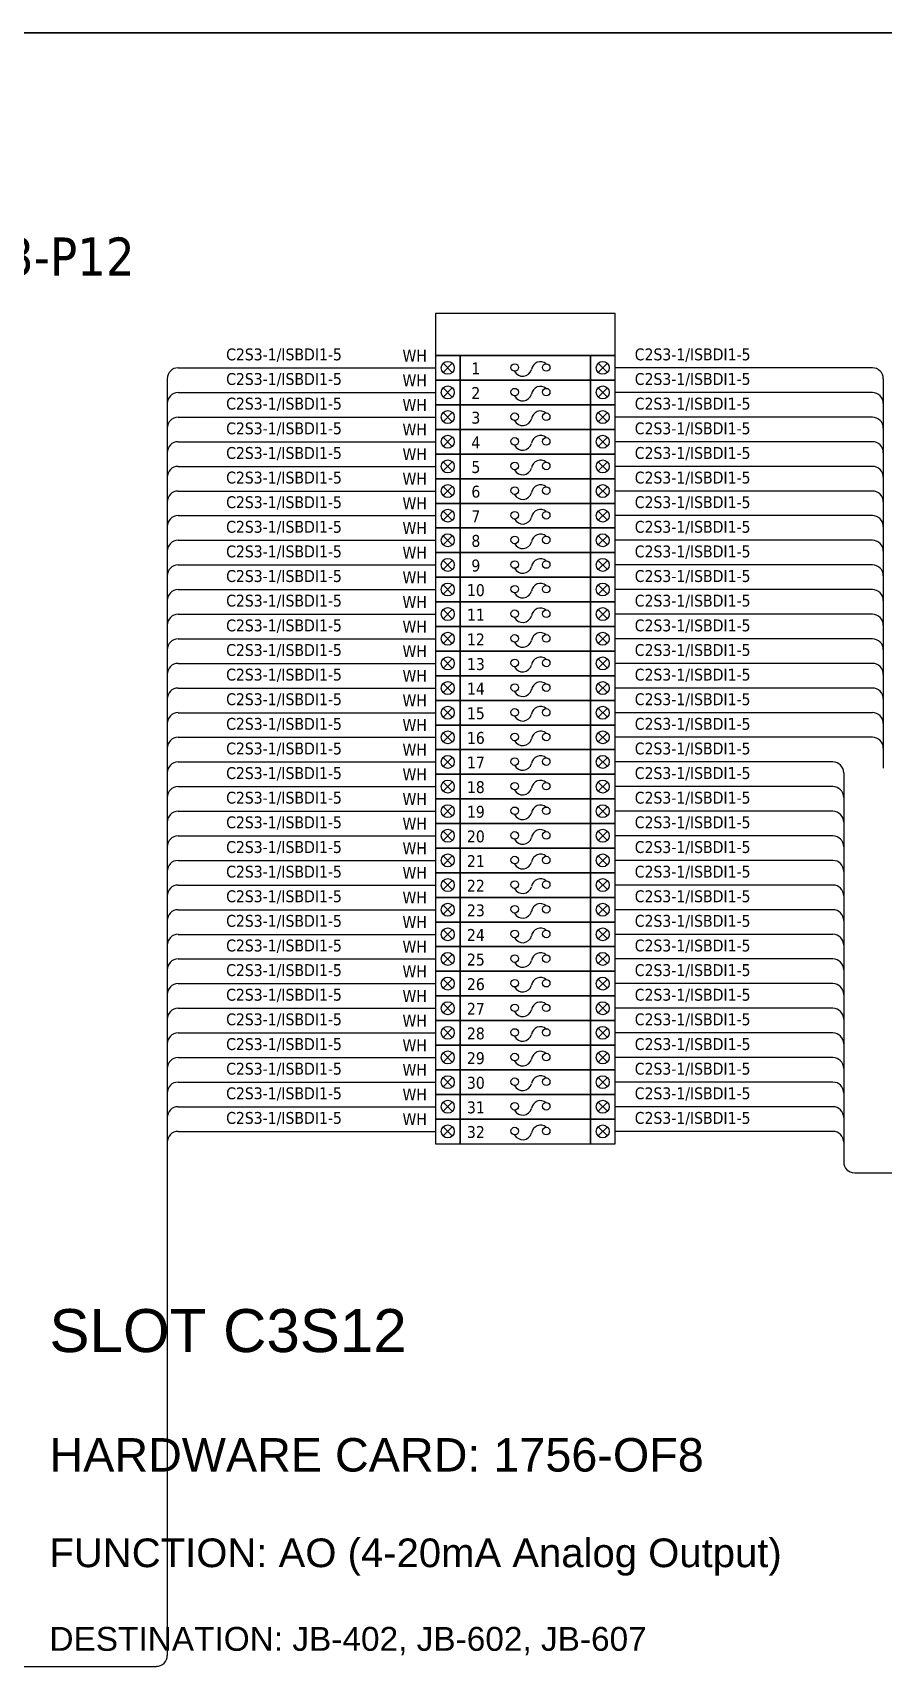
# Model space of a CAD drawing. Header units: millimetres. Extents: x 0 to 54213, y 0 to 2820.
# Drawn here: x 51606 to 52318, y 1337 to 2704 of the extents above; entities that cross this region are included whole.
import ezdxf
from ezdxf.enums import TextEntityAlignment as Align

# ---------------------------------------------------------------- set-up
doc = ezdxf.new("R2010")
doc.units = ezdxf.units.MM
doc.layers.add('HELPPOINT', color=7, linetype='Continuous')
doc.layers.add('IE-WIRE', color=7, linetype='Continuous', lineweight=25)
doc.layers.add('power', color=7, linetype='Continuous', lineweight=25)
doc.styles.get("Standard").update_dxf_attribs({"font": 'arial.ttf'})
doc.styles.add('Tahoma', font='')
doc.styles.get('Tahoma').set_extended_font_data('Tahoma')

msp = doc.modelspace()

# ---------------------------------------------------------------- linework, layer by layer
at = {"color": 1, "ltscale": 25.4}
for p, q in [((51956.8, 2427.5), (51949.2, 2419.9)), ((51949.2, 2427.5), (51956.8, 2419.9)), ((52078.9, 2427.5), (52086.6, 2419.9)), ((52086.6, 2427.5), (52078.9, 2419.9)), ((51956.8, 2406.9), (51949.2, 2399.2)), ((51949.2, 2406.9), (51956.8, 2399.2)), ((52078.9, 2406.9), (52086.6, 2399.2)), ((52086.6, 2406.9), (52078.9, 2399.2)), ((51956.8, 2386.3), (51949.2, 2378.6)), ((51949.2, 2386.3), (51956.8, 2378.6)), ((52078.9, 2386.3), (52086.6, 2378.6)), ((52086.6, 2386.3), (52078.9, 2378.6)), ((51956.8, 2365.7), (51949.2, 2358)), ((51949.2, 2365.7), (51956.8, 2358)), ((52078.9, 2365.7), (52086.6, 2358)), ((52086.6, 2365.7), (52078.9, 2358)), ((51956.8, 2345.1), (51949.2, 2337.4)), ((51949.2, 2345.1), (51956.8, 2337.4)), ((52078.9, 2345.1), (52086.6, 2337.4)), ((52086.6, 2345.1), (52078.9, 2337.4)), ((51956.8, 2324.5), (51949.2, 2316.8)), ((51949.2, 2324.5), (51956.8, 2316.8)), ((52078.9, 2324.5), (52086.6, 2316.8)), ((52086.6, 2324.5), (52078.9, 2316.8)), ((51956.8, 2303.9), (51949.2, 2296.2)), ((51949.2, 2303.9), (51956.8, 2296.2)), ((52078.9, 2303.9), (52086.6, 2296.2)), ((52086.6, 2303.9), (52078.9, 2296.2)), ((51956.8, 2283.2), (51949.2, 2275.6)), ((51949.2, 2283.2), (51956.8, 2275.6)), ((52078.9, 2283.2), (52086.6, 2275.6)), ((52086.6, 2283.2), (52078.9, 2275.6)), ((51956.8, 2262.6), (51949.2, 2255)), ((51949.2, 2262.6), (51956.8, 2255)), ((52078.9, 2262.6), (52086.6, 2255)), ((52086.6, 2262.6), (52078.9, 2255)), ((51956.8, 2242), (51949.2, 2234.3)), ((51949.2, 2242), (51956.8, 2234.3)), ((52078.9, 2242), (52086.6, 2234.3)), ((52086.6, 2242), (52078.9, 2234.3)), ((51956.8, 2221.4), (51949.2, 2213.7)), ((51949.2, 2221.4), (51956.8, 2213.7)), ((52078.9, 2221.4), (52086.6, 2213.7)), ((52086.6, 2221.4), (52078.9, 2213.7)), ((51956.8, 2200.8), (51949.2, 2193.1)), ((51949.2, 2200.8), (51956.8, 2193.1)), ((52078.9, 2200.8), (52086.6, 2193.1)), ((52086.6, 2200.8), (52078.9, 2193.1)), ((51956.8, 2180.2), (51949.2, 2172.5)), ((51949.2, 2180.2), (51956.8, 2172.5)), ((52078.9, 2180.2), (52086.6, 2172.5)), ((52086.6, 2180.2), (52078.9, 2172.5)), ((51956.8, 2159.6), (51949.2, 2151.9)), ((51949.2, 2159.6), (51956.8, 2151.9)), ((52078.9, 2159.6), (52086.6, 2151.9)), ((52086.6, 2159.6), (52078.9, 2151.9)), ((51956.8, 2139), (51949.2, 2131.3)), ((51949.2, 2139), (51956.8, 2131.3)), ((52078.9, 2139), (52086.6, 2131.3)), ((52086.6, 2139), (52078.9, 2131.3)), ((51956.8, 2118.3), (51949.2, 2110.7)), ((51949.2, 2118.3), (51956.8, 2110.7)), ((52078.9, 2118.3), (52086.6, 2110.7)), ((52086.6, 2118.3), (52078.9, 2110.7)), ((51956.8, 2097.7), (51949.2, 2090.1)), ((51949.2, 2097.7), (51956.8, 2090.1)), ((52078.9, 2097.7), (52086.6, 2090.1)), ((52086.6, 2097.7), (52078.9, 2090.1)), ((51956.8, 2077.1), (51949.2, 2069.5)), ((51949.2, 2077.1), (51956.8, 2069.5)), ((52078.9, 2077.1), (52086.6, 2069.5)), ((52086.6, 2077.1), (52078.9, 2069.5)), ((51956.8, 2056.5), (51949.2, 2048.8)), ((51949.2, 2056.5), (51956.8, 2048.8)), ((52078.9, 2056.5), (52086.6, 2048.8)), ((52086.6, 2056.5), (52078.9, 2048.8)), ((51956.8, 2035.9), (51949.2, 2028.2)), ((51949.2, 2035.9), (51956.8, 2028.2)), ((52078.9, 2035.9), (52086.6, 2028.2)), ((52086.6, 2035.9), (52078.9, 2028.2)), ((51956.8, 2015.3), (51949.2, 2007.6)), ((51949.2, 2015.3), (51956.8, 2007.6)), ((52078.9, 2015.3), (52086.6, 2007.6)), ((52086.6, 2015.3), (52078.9, 2007.6)), ((51956.8, 1994.7), (51949.2, 1987)), ((51949.2, 1994.7), (51956.8, 1987)), ((52078.9, 1994.7), (52086.6, 1987)), ((52086.6, 1994.7), (52078.9, 1987)), ((51956.8, 1974.1), (51949.2, 1966.4)), ((51949.2, 1974.1), (51956.8, 1966.4)), ((52078.9, 1974.1), (52086.6, 1966.4)), ((52086.6, 1974.1), (52078.9, 1966.4)), ((51956.8, 1953.5), (51949.2, 1945.8)), ((51949.2, 1953.5), (51956.8, 1945.8)), ((52078.9, 1953.5), (52086.6, 1945.8)), ((52086.6, 1953.5), (52078.9, 1945.8)), ((51956.8, 1932.8), (51949.2, 1925.2)), ((51949.2, 1932.8), (51956.8, 1925.2)), ((52078.9, 1932.8), (52086.6, 1925.2)), ((52086.6, 1932.8), (52078.9, 1925.2)), ((51956.8, 1912.2), (51949.2, 1904.6)), ((51949.2, 1912.2), (51956.8, 1904.6)), ((52078.9, 1912.2), (52086.6, 1904.6)), ((52086.6, 1912.2), (52078.9, 1904.6)), ((51956.8, 1891.6), (51949.2, 1883.9)), ((51949.2, 1891.6), (51956.8, 1883.9)), ((52078.9, 1891.6), (52086.6, 1883.9)), ((52086.6, 1891.6), (52078.9, 1883.9)), ((51956.8, 1871), (51949.2, 1863.3)), ((51949.2, 1871), (51956.8, 1863.3)), ((52078.9, 1871), (52086.6, 1863.3)), ((52086.6, 1871), (52078.9, 1863.3)), ((51956.8, 1850.4), (51949.2, 1842.7)), ((51949.2, 1850.4), (51956.8, 1842.7)), ((52078.9, 1850.4), (52086.6, 1842.7)), ((52086.6, 1850.4), (52078.9, 1842.7)), ((51956.8, 1829.8), (51949.2, 1822.1)), ((51949.2, 1829.8), (51956.8, 1822.1)), ((52078.9, 1829.8), (52086.6, 1822.1)), ((52086.6, 1829.8), (52078.9, 1822.1)), ((51956.8, 1809.2), (51949.2, 1801.5)), ((51949.2, 1809.2), (51956.8, 1801.5)), ((52078.9, 1809.2), (52086.6, 1801.5)), ((52086.6, 1809.2), (52078.9, 1801.5)), ((51956.8, 1788.6), (51949.2, 1780.9)), ((51949.2, 1788.6), (51956.8, 1780.9)), ((52078.9, 1788.6), (52086.6, 1780.9)), ((52086.6, 1788.6), (52078.9, 1780.9))]:
    msp.add_line(p, q, dxfattribs=at)
at = {"color": 4, "ltscale": 25.4}
msp.add_lwpolyline([(51942.7, 2434), (52093, 2434), (52093, 2469.2), (51942.7, 2469.2)], close=True, dxfattribs=at)
at = {"color": 1, "ltscale": 25.4}
for points in [[(51942.7, 2413.4), (51963.3, 2413.4), (51963.3, 2434), (51942.7, 2434)], [(51963.3, 2413.4), (52072.4, 2413.4), (52072.4, 2434), (51963.3, 2434)], [(52072.4, 2413.4), (52093, 2413.4), (52093, 2434), (52072.4, 2434)], [(51942.7, 2392.8), (51963.3, 2392.8), (51963.3, 2413.4), (51942.7, 2413.4)], [(51963.3, 2392.8), (52072.4, 2392.8), (52072.4, 2413.4), (51963.3, 2413.4)], [(52072.4, 2392.8), (52093, 2392.8), (52093, 2413.4), (52072.4, 2413.4)], [(51942.7, 2372.2), (51963.3, 2372.2), (51963.3, 2392.8), (51942.7, 2392.8)], [(51963.3, 2372.2), (52072.4, 2372.2), (52072.4, 2392.8), (51963.3, 2392.8)], [(52072.4, 2372.2), (52093, 2372.2), (52093, 2392.8), (52072.4, 2392.8)], [(51942.7, 2351.5), (51963.3, 2351.5), (51963.3, 2372.2), (51942.7, 2372.2)], [(51963.3, 2351.5), (52072.4, 2351.5), (52072.4, 2372.2), (51963.3, 2372.2)], [(52072.4, 2351.5), (52093, 2351.5), (52093, 2372.2), (52072.4, 2372.2)], [(51942.7, 2330.9), (51963.3, 2330.9), (51963.3, 2351.5), (51942.7, 2351.5)], [(51963.3, 2330.9), (52072.4, 2330.9), (52072.4, 2351.5), (51963.3, 2351.5)], [(52072.4, 2330.9), (52093, 2330.9), (52093, 2351.5), (52072.4, 2351.5)], [(51942.7, 2310.3), (51963.3, 2310.3), (51963.3, 2330.9), (51942.7, 2330.9)], [(51963.3, 2310.3), (52072.4, 2310.3), (52072.4, 2330.9), (51963.3, 2330.9)], [(52072.4, 2310.3), (52093, 2310.3), (52093, 2330.9), (52072.4, 2330.9)], [(51942.7, 2289.7), (51963.3, 2289.7), (51963.3, 2310.3), (51942.7, 2310.3)], [(51963.3, 2289.7), (52072.4, 2289.7), (52072.4, 2310.3), (51963.3, 2310.3)], [(52072.4, 2289.7), (52093, 2289.7), (52093, 2310.3), (52072.4, 2310.3)], [(51942.7, 2269.1), (51963.3, 2269.1), (51963.3, 2289.7), (51942.7, 2289.7)], [(51963.3, 2269.1), (52072.4, 2269.1), (52072.4, 2289.7), (51963.3, 2289.7)], [(52072.4, 2269.1), (52093, 2269.1), (52093, 2289.7), (52072.4, 2289.7)], [(51942.7, 2248.5), (51963.3, 2248.5), (51963.3, 2269.1), (51942.7, 2269.1)], [(51963.3, 2248.5), (52072.4, 2248.5), (52072.4, 2269.1), (51963.3, 2269.1)], [(52072.4, 2248.5), (52093, 2248.5), (52093, 2269.1), (52072.4, 2269.1)], [(51942.7, 2227.9), (51963.3, 2227.9), (51963.3, 2248.5), (51942.7, 2248.5)], [(51963.3, 2227.9), (52072.4, 2227.9), (52072.4, 2248.5), (51963.3, 2248.5)], [(52072.4, 2227.9), (52093, 2227.9), (52093, 2248.5), (52072.4, 2248.5)], [(51942.7, 2207.3), (51963.3, 2207.3), (51963.3, 2227.9), (51942.7, 2227.9)], [(51963.3, 2207.3), (52072.4, 2207.3), (52072.4, 2227.9), (51963.3, 2227.9)], [(52072.4, 2207.3), (52093, 2207.3), (52093, 2227.9), (52072.4, 2227.9)], [(51942.7, 2186.7), (51963.3, 2186.7), (51963.3, 2207.3), (51942.7, 2207.3)], [(51963.3, 2186.7), (52072.4, 2186.7), (52072.4, 2207.3), (51963.3, 2207.3)], [(52072.4, 2186.7), (52093, 2186.7), (52093, 2207.3), (52072.4, 2207.3)], [(51942.7, 2166), (51963.3, 2166), (51963.3, 2186.7), (51942.7, 2186.7)], [(51963.3, 2166), (52072.4, 2166), (52072.4, 2186.7), (51963.3, 2186.7)], [(52072.4, 2166), (52093, 2166), (52093, 2186.7), (52072.4, 2186.7)], [(51942.7, 2145.4), (51963.3, 2145.4), (51963.3, 2166), (51942.7, 2166)], [(51963.3, 2145.4), (52072.4, 2145.4), (52072.4, 2166), (51963.3, 2166)], [(52072.4, 2145.4), (52093, 2145.4), (52093, 2166), (52072.4, 2166)], [(51942.7, 2124.8), (51963.3, 2124.8), (51963.3, 2145.4), (51942.7, 2145.4)], [(51963.3, 2124.8), (52072.4, 2124.8), (52072.4, 2145.4), (51963.3, 2145.4)], [(52072.4, 2124.8), (52093, 2124.8), (52093, 2145.4), (52072.4, 2145.4)], [(51942.7, 2104.2), (51963.3, 2104.2), (51963.3, 2124.8), (51942.7, 2124.8)], [(51963.3, 2104.2), (52072.4, 2104.2), (52072.4, 2124.8), (51963.3, 2124.8)], [(52072.4, 2104.2), (52093, 2104.2), (52093, 2124.8), (52072.4, 2124.8)], [(51942.7, 2083.6), (51963.3, 2083.6), (51963.3, 2104.2), (51942.7, 2104.2)], [(51963.3, 2083.6), (52072.4, 2083.6), (52072.4, 2104.2), (51963.3, 2104.2)], [(52072.4, 2083.6), (52093, 2083.6), (52093, 2104.2), (52072.4, 2104.2)], [(51942.7, 2063), (51963.3, 2063), (51963.3, 2083.6), (51942.7, 2083.6)], [(51963.3, 2063), (52072.4, 2063), (52072.4, 2083.6), (51963.3, 2083.6)], [(52072.4, 2063), (52093, 2063), (52093, 2083.6), (52072.4, 2083.6)], [(51942.7, 2042.4), (51963.3, 2042.4), (51963.3, 2063), (51942.7, 2063)], [(51963.3, 2042.4), (52072.4, 2042.4), (52072.4, 2063), (51963.3, 2063)], [(52072.4, 2042.4), (52093, 2042.4), (52093, 2063), (52072.4, 2063)], [(51942.7, 2021.8), (51963.3, 2021.8), (51963.3, 2042.4), (51942.7, 2042.4)], [(51963.3, 2021.8), (52072.4, 2021.8), (52072.4, 2042.4), (51963.3, 2042.4)], [(52072.4, 2021.8), (52093, 2021.8), (52093, 2042.4), (52072.4, 2042.4)], [(51942.7, 2001.1), (51963.3, 2001.1), (51963.3, 2021.8), (51942.7, 2021.8)], [(51963.3, 2001.1), (52072.4, 2001.1), (52072.4, 2021.8), (51963.3, 2021.8)], [(52072.4, 2001.1), (52093, 2001.1), (52093, 2021.8), (52072.4, 2021.8)], [(51942.7, 1980.5), (51963.3, 1980.5), (51963.3, 2001.1), (51942.7, 2001.1)], [(51963.3, 1980.5), (52072.4, 1980.5), (52072.4, 2001.1), (51963.3, 2001.1)], [(52072.4, 1980.5), (52093, 1980.5), (52093, 2001.1), (52072.4, 2001.1)], [(51942.7, 1959.9), (51963.3, 1959.9), (51963.3, 1980.5), (51942.7, 1980.5)], [(51963.3, 1959.9), (52072.4, 1959.9), (52072.4, 1980.5), (51963.3, 1980.5)], [(52072.4, 1959.9), (52093, 1959.9), (52093, 1980.5), (52072.4, 1980.5)], [(51942.7, 1939.3), (51963.3, 1939.3), (51963.3, 1959.9), (51942.7, 1959.9)], [(51963.3, 1939.3), (52072.4, 1939.3), (52072.4, 1959.9), (51963.3, 1959.9)], [(52072.4, 1939.3), (52093, 1939.3), (52093, 1959.9), (52072.4, 1959.9)], [(51942.7, 1918.7), (51963.3, 1918.7), (51963.3, 1939.3), (51942.7, 1939.3)], [(51963.3, 1918.7), (52072.4, 1918.7), (52072.4, 1939.3), (51963.3, 1939.3)], [(52072.4, 1918.7), (52093, 1918.7), (52093, 1939.3), (52072.4, 1939.3)], [(51942.7, 1898.1), (51963.3, 1898.1), (51963.3, 1918.7), (51942.7, 1918.7)], [(51963.3, 1898.1), (52072.4, 1898.1), (52072.4, 1918.7), (51963.3, 1918.7)], [(52072.4, 1898.1), (52093, 1898.1), (52093, 1918.7), (52072.4, 1918.7)], [(51942.7, 1877.5), (51963.3, 1877.5), (51963.3, 1898.1), (51942.7, 1898.1)], [(51963.3, 1877.5), (52072.4, 1877.5), (52072.4, 1898.1), (51963.3, 1898.1)], [(52072.4, 1877.5), (52093, 1877.5), (52093, 1898.1), (52072.4, 1898.1)], [(51942.7, 1856.9), (51963.3, 1856.9), (51963.3, 1877.5), (51942.7, 1877.5)], [(51963.3, 1856.9), (52072.4, 1856.9), (52072.4, 1877.5), (51963.3, 1877.5)], [(52072.4, 1856.9), (52093, 1856.9), (52093, 1877.5), (52072.4, 1877.5)], [(51942.7, 1836.3), (51963.3, 1836.3), (51963.3, 1856.9), (51942.7, 1856.9)], [(51963.3, 1836.3), (52072.4, 1836.3), (52072.4, 1856.9), (51963.3, 1856.9)], [(52072.4, 1836.3), (52093, 1836.3), (52093, 1856.9), (52072.4, 1856.9)], [(51942.7, 1815.6), (51963.3, 1815.6), (51963.3, 1836.3), (51942.7, 1836.3)], [(51963.3, 1815.6), (52072.4, 1815.6), (52072.4, 1836.3), (51963.3, 1836.3)], [(52072.4, 1815.6), (52093, 1815.6), (52093, 1836.3), (52072.4, 1836.3)], [(51942.7, 1795), (51963.3, 1795), (51963.3, 1815.6), (51942.7, 1815.6)], [(51963.3, 1795), (52072.4, 1795), (52072.4, 1815.6), (51963.3, 1815.6)], [(52072.4, 1795), (52093, 1795), (52093, 1815.6), (52072.4, 1815.6)], [(51942.7, 1774.4), (51963.3, 1774.4), (51963.3, 1795), (51942.7, 1795)], [(51963.3, 1774.4), (52072.4, 1774.4), (52072.4, 1795), (51963.3, 1795)], [(52072.4, 1774.4), (52093, 1774.4), (52093, 1795), (52072.4, 1795)]]:
    msp.add_lwpolyline(points, close=True, dxfattribs=at)
for centre in [(51953, 2423.7), (52082.7, 2423.7), (51953, 2403.1), (52082.7, 2403.1), (51953, 2382.5), (52082.7, 2382.5), (51953, 2361.9), (52082.7, 2361.9), (51953, 2341.2), (52082.7, 2341.2), (51953, 2320.6), (52082.7, 2320.6), (51953, 2300), (52082.7, 2300), (51953, 2279.4), (52082.7, 2279.4), (51953, 2258.8), (52082.7, 2258.8), (51953, 2238.2), (52082.7, 2238.2), (51953, 2217.6), (52082.7, 2217.6), (51953, 2197), (52082.7, 2197), (51953, 2176.3), (52082.7, 2176.3), (51953, 2155.7), (52082.7, 2155.7), (51953, 2135.1), (52082.7, 2135.1), (51953, 2114.5), (52082.7, 2114.5), (51953, 2093.9), (52082.7, 2093.9), (51953, 2073.3), (52082.7, 2073.3), (51953, 2052.7), (52082.7, 2052.7), (51953, 2032.1), (52082.7, 2032.1), (51953, 2011.5), (52082.7, 2011.5), (51953, 1990.8), (52082.7, 1990.8), (51953, 1970.2), (52082.7, 1970.2), (51953, 1949.6), (52082.7, 1949.6), (51953, 1929), (52082.7, 1929), (51953, 1908.4), (52082.7, 1908.4), (51953, 1887.8), (52082.7, 1887.8), (51953, 1867.2), (52082.7, 1867.2), (51953, 1846.6), (52082.7, 1846.6), (51953, 1825.9), (52082.7, 1825.9), (51953, 1805.3), (52082.7, 1805.3), (51953, 1784.7), (52082.7, 1784.7)]:
    msp.add_circle(centre, 5.42, dxfattribs=at)
at = {"layer": 'HELPPOINT', "color": 4, "lineweight": 35}
msp.add_line((50319.6, 2704.2), (54212.9, 2704.2), dxfattribs=at)
msp.add_line((50319.6, 2704.2), (54212.9, 2704.2), dxfattribs=at)
at = {"layer": 'IE-WIRE', "color": 4, "ltscale": 25.4}
for p, q in [((51727.3, 2423.7), (51942.7, 2423.7)), ((52308.4, 2423.7), (52093, 2423.7)), ((51718.2, 2414.6), (51718.2, 1346.2)), ((52317.5, 2414.6), (52317.5, 2088.8)), ((51727.3, 2403.1), (51942.7, 2403.1)), ((52308.4, 2403.1), (52093, 2403.1)), ((51727.3, 2382.5), (51942.7, 2382.5)), ((52308.4, 2382.5), (52093, 2382.5)), ((51727.3, 2361.9), (51942.7, 2361.9)), ((52308.4, 2361.9), (52093, 2361.9)), ((51727.3, 2341.2), (51942.7, 2341.2)), ((52308.4, 2341.2), (52093, 2341.2)), ((51727.3, 2320.6), (51942.7, 2320.6)), ((52308.4, 2320.6), (52093, 2320.6)), ((51727.3, 2300), (51942.7, 2300)), ((52308.4, 2300), (52093, 2300)), ((51727.3, 2279.4), (51942.7, 2279.4)), ((52308.4, 2279.4), (52093, 2279.4)), ((51727.3, 2258.8), (51942.7, 2258.8)), ((52308.4, 2258.8), (52093, 2258.8)), ((51727.3, 2238.2), (51942.7, 2238.2)), ((52308.4, 2238.2), (52093, 2238.2)), ((51727.3, 2217.6), (51942.7, 2217.6)), ((52308.4, 2217.6), (52093, 2217.6)), ((51727.3, 2197), (51942.7, 2197)), ((52308.4, 2197), (52093, 2197)), ((51727.3, 2176.3), (51942.7, 2176.3)), ((52308.4, 2176.3), (52093, 2176.3)), ((51727.3, 2155.7), (51942.7, 2155.7)), ((52308.4, 2155.7), (52093, 2155.7)), ((51727.3, 2135.1), (51942.7, 2135.1)), ((52308.4, 2135.1), (52093, 2135.1)), ((51727.3, 2114.5), (51942.7, 2114.5)), ((52308.4, 2114.5), (52093, 2114.5)), ((51727.3, 2093.9), (51942.7, 2093.9)), ((52275.3, 2093.9), (52093, 2093.9)), ((52284.4, 2084.8), (52284.4, 1759)), ((51727.3, 2073.3), (51942.7, 2073.3)), ((52275.3, 2073.3), (52093, 2073.3)), ((51727.3, 2052.7), (51942.7, 2052.7)), ((52275.3, 2052.7), (52093, 2052.7)), ((51727.3, 2032.1), (51942.7, 2032.1)), ((52275.3, 2032.1), (52093, 2032.1)), ((51727.3, 2011.5), (51942.7, 2011.5)), ((52275.3, 2011.5), (52093, 2011.5)), ((51727.3, 1990.8), (51942.7, 1990.8)), ((52275.3, 1990.8), (52093, 1990.8)), ((51727.3, 1970.2), (51942.7, 1970.2)), ((52275.3, 1970.2), (52093, 1970.2)), ((51727.3, 1949.6), (51942.7, 1949.6)), ((52275.3, 1949.6), (52093, 1949.6)), ((51727.3, 1929), (51942.7, 1929)), ((52275.3, 1929), (52093, 1929)), ((51727.3, 1908.4), (51942.7, 1908.4)), ((52275.3, 1908.4), (52093, 1908.4)), ((51727.3, 1887.8), (51942.7, 1887.8)), ((52275.3, 1887.8), (52093, 1887.8)), ((51727.3, 1867.2), (51942.7, 1867.2)), ((52275.3, 1867.2), (52093, 1867.2)), ((51727.3, 1846.6), (51942.7, 1846.6)), ((52275.3, 1846.6), (52093, 1846.6)), ((51727.3, 1825.9), (51942.7, 1825.9)), ((52275.3, 1825.9), (52093, 1825.9)), ((51727.3, 1805.3), (51942.7, 1805.3)), ((52275.3, 1805.3), (52093, 1805.3)), ((51727.3, 1784.7), (51942.7, 1784.7)), ((52275.3, 1784.7), (52093, 1784.7))]:
    msp.add_line(p, q, dxfattribs=at)
at = {"layer": 'IE-WIRE', "color": 4}
for p, q in [((52293.4, 1750.1), (52559.2, 1750.1)), ((50667.7, 1337), (51709.1, 1337))]:
    msp.add_line(p, q, dxfattribs=at)
at = {"layer": 'IE-WIRE', "color": 4, "ltscale": 25.4}
for centre, start, end in [((51727.3, 2414.6), 90, 180), ((52308.4, 2414.6), 0, 90), ((51727.3, 2393.9), 90, 180), ((52308.4, 2393.9), 0, 90), ((51727.3, 2373.3), 90, 180), ((52308.4, 2373.3), 0, 90), ((51727.3, 2352.7), 90, 180), ((52308.4, 2352.7), 0, 90), ((51727.3, 2332.1), 90, 180), ((52308.4, 2332.1), 0, 90), ((51727.3, 2311.5), 90, 180), ((52308.4, 2311.5), 0, 90), ((51727.3, 2290.9), 90, 180), ((52308.4, 2290.9), 0, 90), ((51727.3, 2270.3), 90, 180), ((52308.4, 2270.3), 0, 90), ((51727.3, 2249.7), 90, 180), ((52308.4, 2249.7), 0, 90), ((51727.3, 2229), 90, 180), ((52308.4, 2229), 0, 90), ((51727.3, 2208.4), 90, 180), ((52308.4, 2208.4), 0, 90), ((51727.3, 2187.8), 90, 180), ((52308.4, 2187.8), 0, 90), ((51727.3, 2167.2), 90, 180), ((52308.4, 2167.2), 0, 90), ((51727.3, 2146.6), 90, 180), ((52308.4, 2146.6), 0, 90), ((51727.3, 2126), 90, 180), ((52308.4, 2126), 0, 90), ((51727.3, 2105.4), 90, 180), ((52308.4, 2105.4), 0, 90), ((51727.3, 2084.8), 90, 180), ((52275.3, 2084.8), 0, 90), ((51727.3, 2064.2), 90, 180), ((52275.3, 2064.2), 0, 90), ((51727.3, 2043.5), 90, 180), ((52275.3, 2043.5), 0, 90), ((51727.3, 2022.9), 90, 180), ((52275.3, 2022.9), 0, 90), ((51727.3, 2002.3), 90, 180), ((52275.3, 2002.3), 0, 90), ((51727.3, 1981.7), 90, 180), ((52275.3, 1981.7), 0, 90), ((51727.3, 1961.1), 90, 180), ((52275.3, 1961.1), 0, 90), ((51727.3, 1940.5), 90, 180), ((52275.3, 1940.5), 0, 90), ((51727.3, 1919.9), 90, 180), ((52275.3, 1919.9), 0, 90), ((51727.3, 1899.3), 90, 180), ((52275.3, 1899.3), 0, 90), ((51727.3, 1878.6), 90, 180), ((52275.3, 1878.6), 0, 90), ((51727.3, 1858), 90, 180), ((52275.3, 1858), 0, 90), ((51727.3, 1837.4), 90, 180), ((52275.3, 1837.4), 0, 90), ((51727.3, 1816.8), 90, 180), ((52275.3, 1816.8), 0, 90), ((51727.3, 1796.2), 90, 180), ((52275.3, 1796.2), 0, 90), ((51727.3, 1775.6), 90, 180), ((52275.3, 1775.6), 0, 90)]:
    msp.add_arc(centre, 9.14, start, end, dxfattribs=at)
at = {"layer": 'IE-WIRE', "color": 4}
for centre, radius, start, end in [((52293.4, 1759), 8.96, 180, 270), ((51709.1, 1346.2), 9.14, 270, 0)]:
    msp.add_arc(centre, radius, start, end, dxfattribs=at)
at = {"layer": 'power', "color": 1, "ltscale": 25.4}
for centre in [(52009, 2424), (52035.4, 2424), (52009, 2403.4), (52035.4, 2403.4), (52009, 2382.8), (52035.4, 2382.8), (52009, 2362.2), (52035.4, 2362.2), (52009, 2341.6), (52035.4, 2341.6), (52009, 2321), (52035.4, 2321), (52009, 2300.3), (52035.4, 2300.3), (52009, 2279.7), (52035.4, 2279.7), (52009, 2259.1), (52035.4, 2259.1), (52009, 2238.5), (52035.4, 2238.5), (52009, 2217.9), (52035.4, 2217.9), (52009, 2197.3), (52035.4, 2197.3), (52009, 2176.7), (52035.4, 2176.7), (52009, 2156.1), (52035.4, 2156.1), (52009, 2135.4), (52035.4, 2135.4), (52009, 2114.8), (52035.4, 2114.8), (52009, 2094.2), (52035.4, 2094.2), (52009, 2073.6), (52035.4, 2073.6), (52009, 2053), (52035.4, 2053), (52009, 2032.4), (52035.4, 2032.4), (52009, 2011.8), (52035.4, 2011.8), (52009, 1991.2), (52035.4, 1991.2), (52009, 1970.6), (52035.4, 1970.6), (52009, 1949.9), (52035.4, 1949.9), (52009, 1929.3), (52035.4, 1929.3), (52009, 1908.7), (52035.4, 1908.7), (52009, 1888.1), (52035.4, 1888.1), (52009, 1867.5), (52035.4, 1867.5), (52009, 1846.9), (52035.4, 1846.9), (52009, 1826.3), (52035.4, 1826.3), (52009, 1805.7), (52035.4, 1805.7), (52009, 1785), (52035.4, 1785)]:
    msp.add_circle(centre, 3.16, dxfattribs=at)
for centre, radius, start, end in [((52015.7, 2424.2), 7.52, 206.1634, 346.0383), ((52030.6, 2421.2), 7.66, 51.1309, 171.3254), ((52030.6, 2400.6), 7.66, 51.1309, 171.3254), ((52015.7, 2403.6), 7.52, 206.1634, 346.0383), ((52015.7, 2382.9), 7.52, 206.1634, 346.0383), ((52030.6, 2380), 7.66, 51.1309, 171.3254), ((52030.6, 2359.4), 7.66, 51.1309, 171.3254), ((52015.7, 2362.3), 7.52, 206.1634, 346.0383), ((52015.7, 2341.7), 7.52, 206.1634, 346.0383), ((52030.6, 2338.8), 7.66, 51.1309, 171.3254), ((52030.6, 2318.1), 7.66, 51.1309, 171.3254), ((52015.7, 2321.1), 7.52, 206.1634, 346.0383), ((52015.7, 2300.5), 7.52, 206.1634, 346.0383), ((52030.6, 2297.5), 7.66, 51.1309, 171.3254), ((52030.6, 2276.9), 7.66, 51.1309, 171.3254), ((52015.7, 2279.9), 7.52, 206.1634, 346.0383), ((52015.7, 2259.3), 7.52, 206.1634, 346.0383), ((52030.6, 2256.3), 7.66, 51.1309, 171.3254), ((52030.6, 2235.7), 7.66, 51.1309, 171.3254), ((52015.7, 2238.7), 7.52, 206.1634, 346.0383), ((52015.7, 2218.1), 7.52, 206.1634, 346.0383), ((52030.6, 2215.1), 7.66, 51.1309, 171.3254), ((52030.6, 2194.5), 7.66, 51.1309, 171.3254), ((52015.7, 2197.4), 7.52, 206.1634, 346.0383), ((52015.7, 2176.8), 7.52, 206.1634, 346.0383), ((52030.6, 2173.9), 7.66, 51.1309, 171.3254), ((52030.6, 2153.2), 7.66, 51.1309, 171.3254), ((52015.7, 2156.2), 7.52, 206.1634, 346.0383), ((52015.7, 2135.6), 7.52, 206.1634, 346.0383), ((52030.6, 2132.6), 7.66, 51.1309, 171.3254), ((52030.6, 2112), 7.66, 51.1309, 171.3254), ((52015.7, 2115), 7.52, 206.1634, 346.0383), ((52015.7, 2094.4), 7.52, 206.1634, 346.0383), ((52030.6, 2091.4), 7.66, 51.1309, 171.3254), ((52030.6, 2070.8), 7.66, 51.1309, 171.3254), ((52015.7, 2073.8), 7.52, 206.1634, 346.0383), ((52015.7, 2053.2), 7.52, 206.1634, 346.0383), ((52030.6, 2050.2), 7.66, 51.1309, 171.3254), ((52030.6, 2029.6), 7.66, 51.1309, 171.3254), ((52015.7, 2032.5), 7.52, 206.1634, 346.0383), ((52015.7, 2011.9), 7.52, 206.1634, 346.0383), ((52030.6, 2009), 7.66, 51.1309, 171.3254), ((52015.7, 1991.3), 7.52, 206.1634, 346.0383), ((52030.6, 1988.4), 7.66, 51.1309, 171.3254), ((52015.7, 1970.7), 7.52, 206.1634, 346.0383), ((52030.6, 1967.7), 7.66, 51.1309, 171.3254), ((52015.7, 1950.1), 7.52, 206.1634, 346.0383), ((52030.6, 1947.1), 7.66, 51.1309, 171.3254), ((52030.6, 1926.5), 7.66, 51.1309, 171.3254), ((52015.7, 1929.5), 7.52, 206.1634, 346.0383), ((52015.7, 1908.9), 7.52, 206.1634, 346.0383), ((52030.6, 1905.9), 7.66, 51.1309, 171.3254), ((52030.6, 1885.3), 7.66, 51.1309, 171.3254), ((52015.7, 1888.3), 7.52, 206.1634, 346.0383), ((52015.7, 1867.7), 7.52, 206.1634, 346.0383), ((52030.6, 1864.7), 7.66, 51.1309, 171.3254), ((52030.6, 1844.1), 7.66, 51.1309, 171.3254), ((52015.7, 1847), 7.52, 206.1634, 346.0383), ((52015.7, 1826.4), 7.52, 206.1634, 346.0383), ((52030.6, 1823.5), 7.66, 51.1309, 171.3254), ((52030.6, 1802.8), 7.66, 51.1309, 171.3254), ((52015.7, 1805.8), 7.52, 206.1634, 346.0383), ((52015.7, 1785.2), 7.52, 206.1634, 346.0383), ((52030.6, 1782.2), 7.66, 51.1309, 171.3254)]:
    msp.add_arc(centre, radius, start, end, dxfattribs=at)

# ---------------------------------------------------------------- texts
at = {"color": 2, "style": 'Tahoma'}
msp.add_text('=CA3+MCP-M3-P12', height=32, dxfattribs=at).set_placement((51503, 2516.8), align=Align.MIDDLE_CENTER)
at = {"color": 4, "style": 'Tahoma'}
for s, height, p in [('C2S3-1/ISBDI1-5', 9.949, (51767.5, 2430)), ('WH', 9.95, (51915.1, 2428.9)), ('C2S3-1/ISBDI1-5', 9.949, (52109.5, 2430)), ('C2S3-1/ISBDI1-5', 9.949, (51767.5, 2409.4)), ('WH', 9.95, (51915.1, 2408.3)), ('C2S3-1/ISBDI1-5', 9.949, (52109.5, 2409.4)), ('C2S3-1/ISBDI1-5', 9.949, (51767.5, 2388.8)), ('WH', 9.95, (51915.1, 2387.7)), ('C2S3-1/ISBDI1-5', 9.949, (52109.5, 2388.8)), ('C2S3-1/ISBDI1-5', 9.949, (51767.5, 2368.1)), ('WH', 9.95, (51915.1, 2367.1)), ('C2S3-1/ISBDI1-5', 9.949, (52109.5, 2368.1)), ('C2S3-1/ISBDI1-5', 9.949, (51767.5, 2347.5)), ('WH', 9.95, (51915.1, 2346.5)), ('C2S3-1/ISBDI1-5', 9.949, (52109.5, 2347.5)), ('C2S3-1/ISBDI1-5', 9.949, (51767.5, 2326.9)), ('WH', 9.95, (51915.1, 2325.9)), ('C2S3-1/ISBDI1-5', 9.949, (52109.5, 2326.9)), ('C2S3-1/ISBDI1-5', 9.949, (51767.5, 2306.3)), ('WH', 9.95, (51915.1, 2305.3)), ('C2S3-1/ISBDI1-5', 9.949, (52109.5, 2306.3)), ('C2S3-1/ISBDI1-5', 9.949, (51767.5, 2285.7)), ('WH', 9.95, (51915.1, 2284.7)), ('C2S3-1/ISBDI1-5', 9.949, (52109.5, 2285.7)), ('C2S3-1/ISBDI1-5', 9.949, (51767.5, 2265.1)), ('WH', 9.95, (51915.1, 2264.1)), ('C2S3-1/ISBDI1-5', 9.949, (52109.5, 2265.1)), ('C2S3-1/ISBDI1-5', 9.949, (51767.5, 2244.5)), ('WH', 9.95, (51915.1, 2243.4)), ('C2S3-1/ISBDI1-5', 9.949, (52109.5, 2244.5)), ('C2S3-1/ISBDI1-5', 9.949, (51767.5, 2223.9)), ('WH', 9.95, (51915.1, 2222.8)), ('C2S3-1/ISBDI1-5', 9.949, (52109.5, 2223.9)), ('C2S3-1/ISBDI1-5', 9.949, (51767.5, 2203.2)), ('WH', 9.95, (51915.1, 2202.2)), ('C2S3-1/ISBDI1-5', 9.949, (52109.5, 2203.2)), ('C2S3-1/ISBDI1-5', 9.949, (51767.5, 2182.6)), ('WH', 9.95, (51915.1, 2181.6)), ('C2S3-1/ISBDI1-5', 9.949, (52109.5, 2182.6)), ('C2S3-1/ISBDI1-5', 9.949, (51767.5, 2162)), ('WH', 9.95, (51915.1, 2161)), ('C2S3-1/ISBDI1-5', 9.949, (52109.5, 2162)), ('C2S3-1/ISBDI1-5', 9.949, (51767.5, 2141.4)), ('WH', 9.95, (51915.1, 2140.4)), ('C2S3-1/ISBDI1-5', 9.949, (52109.5, 2141.4)), ('C2S3-1/ISBDI1-5', 9.949, (51767.5, 2120.8)), ('WH', 9.95, (51915.1, 2119.8)), ('C2S3-1/ISBDI1-5', 9.949, (52109.5, 2120.8)), ('C2S3-1/ISBDI1-5', 9.949, (51767.5, 2100.2)), ('WH', 9.95, (51915.1, 2099.2)), ('C2S3-1/ISBDI1-5', 9.949, (52109.5, 2100.2)), ('C2S3-1/ISBDI1-5', 9.949, (51767.5, 2079.6)), ('WH', 9.95, (51915.1, 2078.5)), ('C2S3-1/ISBDI1-5', 9.949, (52109.5, 2079.6)), ('C2S3-1/ISBDI1-5', 9.949, (51767.5, 2059)), ('WH', 9.95, (51915.1, 2057.9)), ('C2S3-1/ISBDI1-5', 9.949, (52109.5, 2059)), ('C2S3-1/ISBDI1-5', 9.949, (51767.5, 2038.4)), ('WH', 9.95, (51915.1, 2037.3)), ('C2S3-1/ISBDI1-5', 9.949, (52109.5, 2038.4)), ('C2S3-1/ISBDI1-5', 9.949, (51767.5, 2017.7)), ('WH', 9.95, (51915.1, 2016.7)), ('C2S3-1/ISBDI1-5', 9.949, (52109.5, 2017.7)), ('C2S3-1/ISBDI1-5', 9.949, (51767.5, 1997.1)), ('WH', 9.95, (51915.1, 1996.1)), ('C2S3-1/ISBDI1-5', 9.949, (52109.5, 1997.1)), ('C2S3-1/ISBDI1-5', 9.949, (51767.5, 1976.5)), ('WH', 9.95, (51915.1, 1975.5)), ('C2S3-1/ISBDI1-5', 9.949, (52109.5, 1976.5)), ('C2S3-1/ISBDI1-5', 9.949, (51767.5, 1955.9)), ('WH', 9.95, (51915.1, 1954.9)), ('C2S3-1/ISBDI1-5', 9.949, (52109.5, 1955.9)), ('C2S3-1/ISBDI1-5', 9.949, (51767.5, 1935.3)), ('WH', 9.95, (51915.1, 1934.3)), ('C2S3-1/ISBDI1-5', 9.949, (52109.5, 1935.3)), ('C2S3-1/ISBDI1-5', 9.949, (51767.5, 1914.7)), ('WH', 9.95, (51915.1, 1913.6)), ('C2S3-1/ISBDI1-5', 9.949, (52109.5, 1914.7)), ('C2S3-1/ISBDI1-5', 9.949, (51767.5, 1894.1)), ('WH', 9.95, (51915.1, 1893)), ('C2S3-1/ISBDI1-5', 9.949, (52109.5, 1894.1)), ('C2S3-1/ISBDI1-5', 9.949, (51767.5, 1873.5)), ('WH', 9.95, (51915.1, 1872.4)), ('C2S3-1/ISBDI1-5', 9.949, (52109.5, 1873.5)), ('C2S3-1/ISBDI1-5', 9.949, (51767.5, 1852.8)), ('WH', 9.95, (51915.1, 1851.8)), ('C2S3-1/ISBDI1-5', 9.949, (52109.5, 1852.8)), ('C2S3-1/ISBDI1-5', 9.949, (51767.5, 1832.2)), ('WH', 9.95, (51915.1, 1831.2)), ('C2S3-1/ISBDI1-5', 9.949, (52109.5, 1832.2)), ('C2S3-1/ISBDI1-5', 9.949, (51767.5, 1811.6)), ('WH', 9.95, (51915.1, 1810.6)), ('C2S3-1/ISBDI1-5', 9.949, (52109.5, 1811.6)), ('C2S3-1/ISBDI1-5', 9.949, (51767.5, 1791)), ('WH', 9.95, (51915.1, 1790)), ('C2S3-1/ISBDI1-5', 9.949, (52109.5, 1791))]:
    msp.add_text(s, height=height, dxfattribs=at).set_placement(p)
at = {"color": 2}
msp.add_text('SLOT C3S12', height=36, dxfattribs=at).set_placement((51619.6, 1600))
at = {"color": 3}
msp.add_text('HARDWARE CARD: 1756-OF8', height=28, dxfattribs=at).set_placement((51619.6, 1500))
at = {"color": 7}
msp.add_text('FUNCTION: AO (4-20mA Analog Output)', height=24, dxfattribs=at).set_placement((51619.6, 1420))
at = {"color": 8}
msp.add_text('DESTINATION: JB-402, JB-602, JB-607', height=20, dxfattribs=at).set_placement((51619.6, 1350))
at = {"layer": 'power', "color": 7, "style": 'Tahoma'}
for s, p in [('1', (51976.5, 2423.2)), ('2', (51976.5, 2402.6)), ('3', (51976.5, 2382)), ('4', (51976.5, 2361.3)), ('5', (51976.5, 2340.7)), ('6', (51976.5, 2320.1)), ('7', (51976.5, 2299.5)), ('8', (51976.5, 2278.9)), ('9', (51976.5, 2258.3)), ('10', (51976.5, 2237.7)), ('11', (51976.5, 2217.1)), ('12', (51976.5, 2196.4)), ('13', (51976.5, 2175.8)), ('14', (51976.5, 2155.2)), ('15', (51976.5, 2134.6)), ('16', (51976.5, 2114)), ('17', (51976.5, 2093.4)), ('18', (51976.5, 2072.8)), ('19', (51976.5, 2052.2)), ('20', (51976.5, 2031.6)), ('21', (51976.5, 2010.9)), ('22', (51976.5, 1990.3)), ('23', (51976.5, 1969.7)), ('24', (51976.5, 1949.1)), ('25', (51976.5, 1928.5)), ('26', (51976.5, 1907.9)), ('27', (51976.5, 1887.3)), ('28', (51976.5, 1866.7)), ('29', (51976.5, 1846)), ('30', (51976.5, 1825.4)), ('31', (51976.5, 1804.8)), ('32', (51976.5, 1784.2))]:
    msp.add_text(s, height=9.97, dxfattribs=at).set_placement(p, align=Align.MIDDLE_CENTER)

doc.saveas('drawing.dxf')
